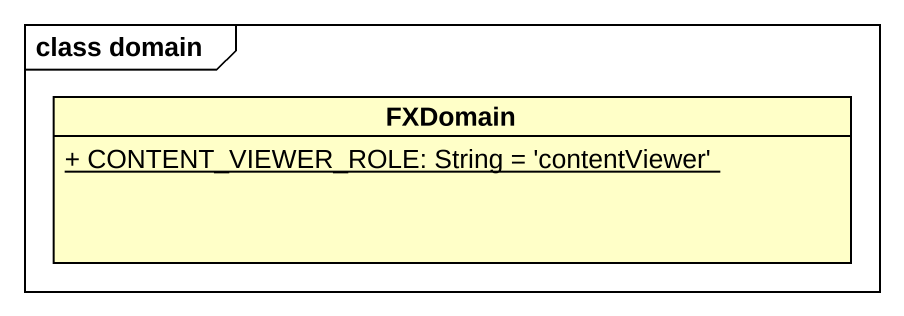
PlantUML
@startuml
mainframe class domain
hide circle
hide empty members
skinparam classAttributeIconSize 0
class FXDomain #FFFFC8 {
  {static} + CONTENT_VIEWER_ROLE: String = 'contentViewer'
}
@enduml
